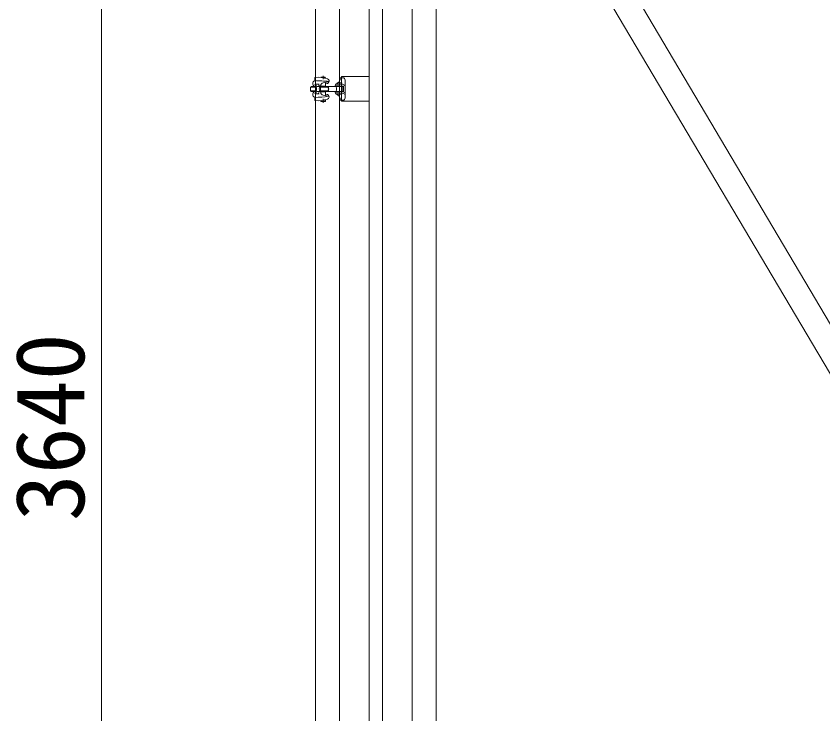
# Model space of a CAD drawing. Units: millimetres, scale not verified. Extents: x -9305 to 9305, y -6415 to 6415.
# Drawn here: x 1032 to 2678, y -2042 to -619 of the extents above; entities that cross this region are included whole.
import ezdxf
from ezdxf.enums import TextEntityAlignment as Align

# ---------------------------------------------------------------- set-up
doc = ezdxf.new("R2010")
doc.units = ezdxf.units.MM
doc.header["$LTSCALE"] = 40
for name, color, linetype, lineweight in [('0-3_CLGS-36', 134, 'Continuous', 18), ('0-6_TEXT', 134, 'Continuous', 18), ('0-9_寸法', 134, 'Continuous', 18)]:
    doc.layers.add(name, color=color, linetype=linetype, lineweight=lineweight)
doc.styles.add('ＭＳ ゴシック', font='')
doc.styles.get('ＭＳ ゴシック').set_extended_font_data('MS Gothic')

msp = doc.modelspace()

# ---------------------------------------------------------------- linework, layer by layer
at = {"layer": '0-3_CLGS-36'}
for p, q in [((1643.12, 1077.42), (1643.12, -3360.63)), ((1691.72, 1078.28), (1691.72, -3360.63)), ((1752.71, 959.49), (1752.71, -3286.51)), ((1779.91, 959.49), (1779.91, -3286.51)), ((1840.42, 642.28), (1840.42, -3360.64)), ((1889.02, 512.29), (1889.02, -3360.63)), ((1887.14, 113.56), (3892.7, -3272.17)), ((1846.29, 81.38), (3851.85, -3304.35)), ((1658.52, -747.39), (1658.52, -740.27)), ((1641.72, -743.52), (1641.72, -750.12)), ((1658.63, -754.4), (1665.17, -753.24)), ((1663.52, -755.22), (1663.52, -761.27)), ((1663.52, -756.58), (1667.4, -755.9)), ((1665.17, -753.24), (1669.06, -752.56)), ((1670.71, -750.27), (1670.71, -751.96)), ((1692.02, -781.1), (1692.02, -751.94)), ((1693.52, -744.27), (1698.52, -744.27)), ((1696.13, -741.9), (1746.13, -741.9)), ((1696.13, -791.9), (1696.13, -741.9)), ((1703.52, -749.27), (1703.52, -785.27)), ((1632.48, -763.62), (1632.48, -770.92)), ((1633.44, -772.27), (1632.48, -770.92)), ((1641.82, -762.27), (1633.44, -762.27)), ((1641.82, -772.27), (1633.44, -772.27)), ((1642.6, -763.27), (1634.4, -763.27)), ((1642.6, -771.27), (1634.4, -771.27)), ((1643.09, -757.28), (1641.88, -758.99)), ((1643.09, -757.28), (1650.43, -757.26)), ((1651.89, -762.27), (1645.82, -762.25)), ((1651.94, -772.24), (1645.82, -772.25)), ((1698.82, -772.28), (1652.99, -772.28)), ((1698.82, -762.27), (1653.06, -762.27)), ((1669.54, -771.27), (1653.16, -771.27)), ((1669.58, -763.27), (1653.21, -763.27)), ((1653.67, -761.27), (1653.67, -760.28)), ((1663.52, -761.27), (1653.67, -761.27)), ((1653.67, -773.27), (1653.67, -774.26)), ((1663.52, -773.27), (1653.67, -773.27)), ((1663.52, -779.32), (1663.52, -773.27)), ((1668.74, -762.27), (1669.54, -763.28)), ((1668.74, -772.28), (1669.54, -771.27)), ((1683.36, -760.47), (1683.52, -757.27)), ((1683.36, -760.47), (1699.37, -761.27)), ((1699.37, -773.28), (1683.36, -774.08)), ((1683.52, -757.27), (1699.53, -758.07)), ((1689.02, -762.27), (1689.02, -760.75)), ((1689.02, -773.79), (1689.02, -772.27)), ((1695.02, -757.44), (1695.02, -757.84)), ((1695.02, -762.27), (1695.02, -761.05)), ((1695.02, -773.49), (1695.02, -772.27)), ((1698.82, -772.28), (1698.82, -762.27)), ((1700.32, -772.28), (1700.32, -762.27)), ((1641.72, -791.02), (1641.72, -784.41)), ((1643.09, -777.28), (1641.88, -775.54)), ((1650.43, -777.26), (1643.09, -777.26)), ((1658.52, -795.77), (1658.52, -787.27)), ((1658.63, -780.14), (1665.17, -781.3)), ((1663.52, -777.96), (1667.4, -778.64)), ((1665.17, -781.3), (1669.06, -781.98)), ((1670.71, -784.27), (1670.71, -782.58)), ((1683.52, -777.27), (1683.36, -774.08)), ((1699.53, -776.47), (1683.52, -777.27)), ((1689.02, -777.1), (1689.02, -777)), ((1695.02, -777.1), (1695.02, -776.7)), ((1653.52, -792.02), (1653.52, -790.78)), ((1698.52, -790.27), (1693.52, -790.27)), ((1696.13, -791.9), (1746.13, -791.9))]:
    msp.add_line(p, q, dxfattribs=at)
for points in [[(1657.75, -744.27), (1663.52, -744.27), (1662.52, -743.27), (1654.52, -743.27), (1653.65, -743.77)], [(1657.75, -790.27), (1662.77, -790.27), (1663.52, -791.02), (1663.52, -792.02), (1662.77, -792.77), (1654.27, -792.77), (1653.52, -792.02)]]:
    msp.add_lwpolyline(points, dxfattribs=at)
for points in [[(1687.02, -755.7), (1687.02, -756.7), (1687.77, -757.44), (1696.27, -757.44), (1697.02, -756.7), (1697.02, -755.7), (1696.27, -754.94), (1687.77, -754.94)], [(1687.02, -777.34), (1687.02, -777.1), (1697.02, -777.1), (1697.02, -777.34), (1696.27, -778.1), (1687.77, -778.1)]]:
    msp.add_lwpolyline(points, close=True, dxfattribs=at)
for centre, radius, start, end in [((1644.28, -755.49), 6.94, 183.378, 241.187), ((1642.93, -755.96), 5.57, 106.372, 179.388), ((1641.22, -750.12), 0.5, 286.372, 0), ((1645.98, -824.01), 80.6, 74.423, 93.034), ((1597.8, -1695.82), 946.72, 85.612, 87.341), ((1659.67, -760.31), 6, 99.983, 179.722), ((1665.52, -755.22), 2, 99.983, 180), ((1666.71, -750.27), 4, 0, 80.589), ((1666.71, -751.96), 4, 279.983, 0), ((1668.71, -750.59), 2, 279.983, 0), ((1680.98, -744.97), 12.56, 281.657, 3.206), ((1698.52, -749.27), 5, 0, 90), ((1644.28, -779.05), 6.94, 118.813, 176.622), ((1653.62, -754.87), 10.8, 192.889, 223.374), ((1651.38, -778.52), 8.38, 131.538, 171.434), ((1660.06, -767.25), 15.09, 160.649, 199.351), ((1654.77, -777.02), 5.56, 120.537, 182.434), ((1656.32, -756.68), 7.12, 184.652, 231.611), ((1660.93, -767.21), 10.3, 151.363, 209.239), ((1625.2, -767.11), 28.24, 346.412, 13.575), ((1640.98, -767.11), 28.24, 349.465, 9.88), ((1641.6, -767.11), 28.24, 351.532, 7.817), ((1675.57, -767.27), 10.25, 330.771, 29.229), ((1699.32, -762.27), 1, 0, 87.138), ((1699.32, -772.28), 1, 272.862, 0), ((1699.32, -762.27), 4.2, 0, 87.138), ((1699.32, -772.28), 4.2, 272.862, 0), ((1703.75, -759.85), 1, 90, 180), ((1642.93, -778.58), 5.57, 180.612, 253.628), ((1641.22, -784.41), 0.5, 0, 73.628), ((1634.86, -536.52), 247.98, 271.584, 278.014), ((1645.98, -710.54), 80.6, 266.966, 285.577), ((1659.67, -774.24), 6, 180.278, 260.017), ((1665.52, -779.32), 2, 180, 260.017), ((1666.71, -784.27), 4, 279.411, 0), ((1666.71, -782.58), 4, 0, 80.017), ((1668.71, -783.95), 2, 0, 80.017), ((1680.98, -789.57), 12.56, 356.794, 78.343), ((1698.52, -785.27), 5, 270, 0), ((1703.75, -777.85), 1, 180, 270)]:
    msp.add_arc(centre, radius, start, end, dxfattribs=at)
at = {"layer": '0-6_TEXT'}
for p, q in [((1746.13, -741.9), (1752.71, -741.9)), ((1746.13, -791.9), (1752.71, -791.9))]:
    msp.add_line(p, q, dxfattribs=at)
at = {"layer": '0-9_寸法'}
msp.add_line((1206.14, 281.6), (1206.14, -3178.4), dxfattribs=at)

# ---------------------------------------------------------------- texts
at = {"layer": '0-9_寸法', "style": 'ＭＳ ゴシック'}
msp.add_text('3640', height=140.8, rotation=90, dxfattribs=at).set_placement((1213.44, -1648.59), align=Align.BOTTOM_LEFT)

doc.saveas('drawing.dxf')
